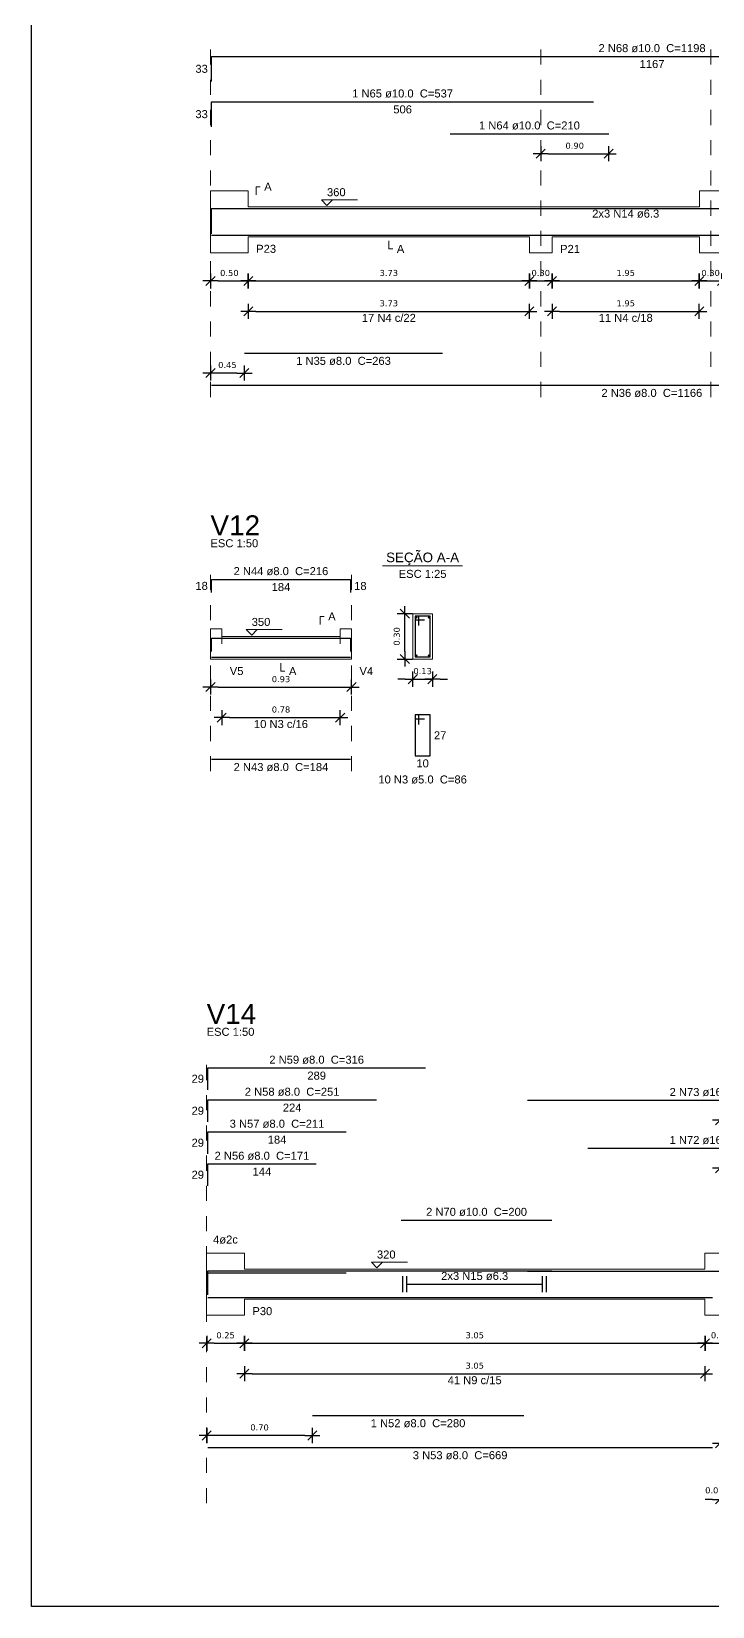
# Model space of a CAD drawing. Extents: x 25 to 1028, y -81 to 176.
# Drawn here: x 784.81 to 789.32, y 58.41 to 68.83 of the extents above; entities that cross this region are included whole.
import ezdxf

# ---------------------------------------------------------------- set-up
doc = ezdxf.new("R2010")
doc.units = 0
doc.header["$LTSCALE"] = 0.3
doc.header["$PDSIZE"] = 0.1
doc.linetypes.add('DOT2', pattern=[3.175, 0, -3.175])
doc.layers.get('0').update_dxf_attribs({"linetype": 'CONTINUOUS'})
doc.layers.get('Defpoints').update_dxf_attribs({"linetype": 'CONTINUOUS'})
doc.layers.add('ARQ-CTA-1_025', color=1, linetype='CONTINUOUS')
for name, color, linetype, lineweight in [('DT-Barras na forma', 2, 'CONTINUOUS', 30), ('DT-Barras no corte', 5, 'CONTINUOUS', 5), ('DT-Barras rebatidas', 2, 'CONTINUOUS', 30), ('DT-Forma', 5, 'CONTINUOUS', 5), ('DT-Pontilhado', 9, 'DOT2', 5), ('DT-Textos', 7, 'CONTINUOUS', 5), ('DT-Título', 3, 'CONTINUOUS', 20)]:
    doc.layers.add(name, color=color, linetype=linetype, lineweight=lineweight)
doc.layers.add('VPort', color=45, linetype='CONTINUOUS', plot=False)
doc.styles.add('Arial', font='arial.ttf')
doc.styles.add('FNDE Texto Cota 0025', font='verdana.ttf', dxfattribs={"height": 0.04})
doc.dimstyles.new('Copy of FNDE 1-0025', dxfattribs={"dimscale": 5, "dimtxt": 0.04, "dimasz": 0.01, "dimexe": 0.15, "dimexo": 0.15, "dimgap": 0.005, "dimtad": 1, "dimlfac": 2, "dimzin": 1, "dimdsep": 46, "dimtxsty": 'FNDE Texto Cota 0025', "dimblk": 'tic', "dimcen": 0.015, "dimdle": 0.15, "dimse1": 1, "dimse2": 1, "dimclrd": 251, "dimclre": 251, "dimclrt": 256, "dimaunit": 1, "dimadec": 3, "dimazin": 0, "dimtfac": 1, "dimtix": 1, "dimtmove": 2, "dimatfit": 3, "dimfxl": 0.15, "dimtvp": 1, "dimtolj": 1, "dimtzin": 0, "dimarcsym": 0})
doc.dimstyles.new('FNDE 1-0025', dxfattribs={"dimscale": 5, "dimtxt": 0.04, "dimasz": 0.01, "dimexe": 0.15, "dimexo": 0.15, "dimgap": 0.005, "dimtad": 1, "dimzin": 1, "dimdsep": 46, "dimtxsty": 'FNDE Texto Cota 0025', "dimblk": 'tic', "dimcen": 0.015, "dimdle": 0.15, "dimse1": 1, "dimse2": 1, "dimclrd": 251, "dimclre": 251, "dimclrt": 256, "dimaunit": 1, "dimadec": 3, "dimazin": 0, "dimtfac": 1, "dimtix": 1, "dimtmove": 2, "dimatfit": 3, "dimfxl": 0.15, "dimtvp": 1, "dimtolj": 1, "dimtzin": 0, "dimarcsym": 0})

# ---------------------------------------------------------------- blocks, each defined once
blk = doc.blocks.new('tic')
at = {"color": 251}
for p, q in [((-1, 0), (1, 0)), ((0, -1), (0, 1))]:
    blk.add_line(p, q, dxfattribs=at)
blk.add_line((-0.6, -0.6), (0.6, 0.6))
blk = doc.blocks.new('*D536')
at = {"layer": 'ARQ-CTA-1_025', "color": 251, "lineweight": -2}
blk.add_line((786.045, 67.181), (786.195, 67.181), dxfattribs=at)
at = {"layer": 'Defpoints', "color": 0}
for p in [(785.995, 67.314), (786.245, 67.314), (786.245, 67.181)]:
    blk.add_point(p, dxfattribs=at)
at = {"layer": 'ARQ-CTA-1_025', "color": 251, "lineweight": -2, "xscale": 0.05, "yscale": 0.05, "zscale": 0.05, "rotation": 180}
blk.add_blockref('tic', (785.995, 67.181), dxfattribs=at)
at = {"layer": 'ARQ-CTA-1_025', "color": 251, "lineweight": -2, "xscale": 0.05, "yscale": 0.05, "zscale": 0.05}
blk.add_blockref('tic', (786.245, 67.181), dxfattribs=at)
at = {"layer": 'ARQ-CTA-1_025', "insert": (786.12, 67.234), "char_height": 0.04, "attachment_point": 5, "style": 'FNDE Texto Cota 0025'}
blk.add_mtext('\\A1;0.50', dxfattribs=at)
blk = doc.blocks.new('*D537')
at = {"layer": 'ARQ-CTA-1_025', "color": 251, "lineweight": -2}
blk.add_line((786.295, 67.181), (788.057, 67.181), dxfattribs=at)
at = {"layer": 'Defpoints', "color": 0}
for p in [(786.245, 67.314), (788.107, 67.314), (788.107, 67.181)]:
    blk.add_point(p, dxfattribs=at)
at = {"layer": 'ARQ-CTA-1_025', "color": 251, "lineweight": -2, "xscale": 0.05, "yscale": 0.05, "zscale": 0.05, "rotation": 180}
blk.add_blockref('tic', (786.245, 67.181), dxfattribs=at)
at = {"layer": 'ARQ-CTA-1_025', "color": 251, "lineweight": -2, "xscale": 0.05, "yscale": 0.05, "zscale": 0.05}
blk.add_blockref('tic', (788.107, 67.181), dxfattribs=at)
at = {"layer": 'ARQ-CTA-1_025', "insert": (787.176, 67.234), "char_height": 0.04, "attachment_point": 5, "style": 'FNDE Texto Cota 0025'}
blk.add_mtext('\\A1;3.73', dxfattribs=at)
blk = doc.blocks.new('*D538')
at = {"layer": 'ARQ-CTA-1_025', "color": 251, "lineweight": -2}
blk.add_line((788.157, 67.181), (788.207, 67.181), dxfattribs=at)
at = {"layer": 'Defpoints', "color": 0}
for p in [(788.107, 67.314), (788.257, 67.314), (788.257, 67.181)]:
    blk.add_point(p, dxfattribs=at)
at = {"layer": 'ARQ-CTA-1_025', "color": 251, "lineweight": -2, "xscale": 0.05, "yscale": 0.05, "zscale": 0.05, "rotation": 180}
blk.add_blockref('tic', (788.107, 67.181), dxfattribs=at)
at = {"layer": 'ARQ-CTA-1_025', "color": 251, "lineweight": -2, "xscale": 0.05, "yscale": 0.05, "zscale": 0.05}
blk.add_blockref('tic', (788.257, 67.181), dxfattribs=at)
at = {"layer": 'ARQ-CTA-1_025', "insert": (788.182, 67.234), "char_height": 0.04, "attachment_point": 5, "style": 'FNDE Texto Cota 0025'}
blk.add_mtext('\\A1;0.30', dxfattribs=at)
blk = doc.blocks.new('*D539')
at = {"layer": 'ARQ-CTA-1_025', "color": 251, "lineweight": -2}
blk.add_line((788.307, 67.181), (789.182, 67.181), dxfattribs=at)
at = {"layer": 'Defpoints', "color": 0}
for p in [(788.257, 67.314), (789.232, 67.314), (789.232, 67.181)]:
    blk.add_point(p, dxfattribs=at)
at = {"layer": 'ARQ-CTA-1_025', "color": 251, "lineweight": -2, "xscale": 0.05, "yscale": 0.05, "zscale": 0.05, "rotation": 180}
blk.add_blockref('tic', (788.257, 67.181), dxfattribs=at)
at = {"layer": 'ARQ-CTA-1_025', "color": 251, "lineweight": -2, "xscale": 0.05, "yscale": 0.05, "zscale": 0.05}
blk.add_blockref('tic', (789.232, 67.181), dxfattribs=at)
at = {"layer": 'ARQ-CTA-1_025', "insert": (788.745, 67.234), "char_height": 0.04, "attachment_point": 5, "style": 'FNDE Texto Cota 0025'}
blk.add_mtext('\\A1;1.95', dxfattribs=at)
blk = doc.blocks.new('*D540')
at = {"layer": 'ARQ-CTA-1_025', "color": 251, "lineweight": -2}
blk.add_line((789.282, 67.181), (789.332, 67.181), dxfattribs=at)
at = {"layer": 'Defpoints', "color": 0}
for p in [(789.232, 67.314), (789.382, 67.314), (789.382, 67.181)]:
    blk.add_point(p, dxfattribs=at)
at = {"layer": 'ARQ-CTA-1_025', "color": 251, "lineweight": -2, "xscale": 0.05, "yscale": 0.05, "zscale": 0.05, "rotation": 180}
blk.add_blockref('tic', (789.232, 67.181), dxfattribs=at)
at = {"layer": 'ARQ-CTA-1_025', "color": 251, "lineweight": -2, "xscale": 0.05, "yscale": 0.05, "zscale": 0.05}
blk.add_blockref('tic', (789.382, 67.181), dxfattribs=at)
at = {"layer": 'ARQ-CTA-1_025', "insert": (789.307, 67.234), "char_height": 0.04, "attachment_point": 5, "style": 'FNDE Texto Cota 0025'}
blk.add_mtext('\\A1;0.30', dxfattribs=at)
blk = doc.blocks.new('*D551')
at = {"layer": 'ARQ-CTA-1_025', "color": 251, "lineweight": -2}
blk.add_line((786.17, 66.572), (786.045, 66.572), dxfattribs=at)
at = {"layer": 'Defpoints', "color": 0}
for p in [(785.995, 66.704), (786.22, 66.704), (785.995, 66.572)]:
    blk.add_point(p, dxfattribs=at)
at = {"layer": 'ARQ-CTA-1_025', "color": 251, "lineweight": -2, "xscale": 0.05, "yscale": 0.05, "zscale": 0.05, "rotation": 180}
blk.add_blockref('tic', (785.995, 66.572), dxfattribs=at)
at = {"layer": 'ARQ-CTA-1_025', "color": 251, "lineweight": -2, "xscale": 0.05, "yscale": 0.05, "zscale": 0.05}
blk.add_blockref('tic', (786.22, 66.572), dxfattribs=at)
at = {"layer": 'ARQ-CTA-1_025', "insert": (786.107, 66.625), "char_height": 0.04, "attachment_point": 5, "style": 'FNDE Texto Cota 0025'}
blk.add_mtext('\\A1;0.45', dxfattribs=at)
blk = doc.blocks.new('*D552')
at = {"layer": 'ARQ-CTA-1_025', "color": 251, "lineweight": -2}
blk.add_line((788.232, 68.023), (788.582, 68.023), dxfattribs=at)
at = {"layer": 'Defpoints', "color": 0}
for p in [(788.182, 68.156), (788.632, 68.156), (788.632, 68.023)]:
    blk.add_point(p, dxfattribs=at)
at = {"layer": 'ARQ-CTA-1_025', "color": 251, "lineweight": -2, "xscale": 0.05, "yscale": 0.05, "zscale": 0.05, "rotation": 180}
blk.add_blockref('tic', (788.182, 68.023), dxfattribs=at)
at = {"layer": 'ARQ-CTA-1_025', "color": 251, "lineweight": -2, "xscale": 0.05, "yscale": 0.05, "zscale": 0.05}
blk.add_blockref('tic', (788.632, 68.023), dxfattribs=at)
at = {"layer": 'ARQ-CTA-1_025', "insert": (788.407, 68.076), "char_height": 0.04, "attachment_point": 5, "style": 'FNDE Texto Cota 0025'}
blk.add_mtext('\\A1;0.90', dxfattribs=at)
blk = doc.blocks.new('*D556')
at = {"layer": 'ARQ-CTA-1_025', "color": 251, "lineweight": -2}
blk.add_line((786.295, 66.98), (788.057, 66.98), dxfattribs=at)
at = {"layer": 'Defpoints', "color": 0}
for p in [(786.245, 67.113), (788.107, 67.113), (788.107, 66.98)]:
    blk.add_point(p, dxfattribs=at)
at = {"layer": 'ARQ-CTA-1_025', "color": 251, "lineweight": -2, "xscale": 0.05, "yscale": 0.05, "zscale": 0.05, "rotation": 180}
blk.add_blockref('tic', (786.245, 66.98), dxfattribs=at)
at = {"layer": 'ARQ-CTA-1_025', "color": 251, "lineweight": -2, "xscale": 0.05, "yscale": 0.05, "zscale": 0.05}
blk.add_blockref('tic', (788.107, 66.98), dxfattribs=at)
at = {"layer": 'ARQ-CTA-1_025', "insert": (787.176, 67.033), "char_height": 0.04, "attachment_point": 5, "style": 'FNDE Texto Cota 0025'}
blk.add_mtext('\\A1;3.73', dxfattribs=at)
blk = doc.blocks.new('*D557')
at = {"layer": 'ARQ-CTA-1_025', "color": 251, "lineweight": -2}
blk.add_line((788.307, 66.98), (789.182, 66.98), dxfattribs=at)
at = {"layer": 'Defpoints', "color": 0}
for p in [(788.257, 67.113), (789.232, 67.113), (789.232, 66.98)]:
    blk.add_point(p, dxfattribs=at)
at = {"layer": 'ARQ-CTA-1_025', "color": 251, "lineweight": -2, "xscale": 0.05, "yscale": 0.05, "zscale": 0.05, "rotation": 180}
blk.add_blockref('tic', (788.257, 66.98), dxfattribs=at)
at = {"layer": 'ARQ-CTA-1_025', "color": 251, "lineweight": -2, "xscale": 0.05, "yscale": 0.05, "zscale": 0.05}
blk.add_blockref('tic', (789.232, 66.98), dxfattribs=at)
at = {"layer": 'ARQ-CTA-1_025', "insert": (788.745, 67.033), "char_height": 0.04, "attachment_point": 5, "style": 'FNDE Texto Cota 0025'}
blk.add_mtext('\\A1;1.95', dxfattribs=at)
blk = doc.blocks.new('*D579')
at = {"layer": 'ARQ-CTA-1_025', "color": 251, "lineweight": -2}
blk.add_line((786.045, 64.494), (786.879, 64.494), dxfattribs=at)
at = {"layer": 'Defpoints', "color": 0}
for p in [(785.995, 64.626), (786.929, 64.626), (786.929, 64.494)]:
    blk.add_point(p, dxfattribs=at)
at = {"layer": 'ARQ-CTA-1_025', "color": 251, "lineweight": -2, "xscale": 0.05, "yscale": 0.05, "zscale": 0.05, "rotation": 180}
blk.add_blockref('tic', (785.995, 64.494), dxfattribs=at)
at = {"layer": 'ARQ-CTA-1_025', "color": 251, "lineweight": -2, "xscale": 0.05, "yscale": 0.05, "zscale": 0.05}
blk.add_blockref('tic', (786.929, 64.494), dxfattribs=at)
at = {"layer": 'ARQ-CTA-1_025', "insert": (786.462, 64.546), "char_height": 0.04, "attachment_point": 5, "style": 'FNDE Texto Cota 0025'}
blk.add_mtext('\\A1;0.93', dxfattribs=at)
blk = doc.blocks.new('*D580')
at = {"layer": 'ARQ-CTA-1_025', "color": 251, "lineweight": -2}
blk.add_line((787.282, 64.729), (787.282, 64.929), dxfattribs=at)
at = {"layer": 'Defpoints', "color": 0}
for p in [(787.282, 64.979), (787.335, 64.979), (787.335, 64.679)]:
    blk.add_point(p, dxfattribs=at)
at = {"layer": 'ARQ-CTA-1_025', "color": 251, "lineweight": -2, "xscale": 0.05, "yscale": 0.05, "zscale": 0.05}
for p, rotation in [((787.282, 64.979), 90), ((787.282, 64.679), 270)]:
    blk.add_blockref('tic', p, dxfattribs=dict(at, rotation=rotation))
at = {"layer": 'ARQ-CTA-1_025', "insert": (787.229, 64.829), "char_height": 0.04, "attachment_point": 5, "rotation": 90, "style": 'FNDE Texto Cota 0025'}
blk.add_mtext('\\A1;0.30', dxfattribs=at)
blk = doc.blocks.new('*D581')
at = {"layer": 'ARQ-CTA-1_025', "color": 251, "lineweight": -2}
for p, q in [((787.285, 64.546), (787.235, 64.546)), ((787.335, 64.546), (787.465, 64.546)), ((787.515, 64.546), (787.565, 64.546))]:
    blk.add_line(p, q, dxfattribs=at)
at = {"layer": 'Defpoints', "color": 0}
for p in [(787.335, 64.679), (787.465, 64.679), (787.465, 64.546)]:
    blk.add_point(p, dxfattribs=at)
at = {"layer": 'ARQ-CTA-1_025', "color": 251, "lineweight": -2, "xscale": 0.05, "yscale": 0.05, "zscale": 0.05}
blk.add_blockref('tic', (787.335, 64.546), dxfattribs=at)
at = {"layer": 'ARQ-CTA-1_025', "color": 251, "lineweight": -2, "xscale": 0.05, "yscale": 0.05, "zscale": 0.05, "rotation": 180}
blk.add_blockref('tic', (787.465, 64.546), dxfattribs=at)
at = {"layer": 'ARQ-CTA-1_025', "insert": (787.4, 64.599), "char_height": 0.04, "attachment_point": 5, "style": 'FNDE Texto Cota 0025'}
blk.add_mtext('\\A1;0.13', dxfattribs=at)
blk = doc.blocks.new('*D582')
at = {"layer": 'ARQ-CTA-1_025', "color": 251, "lineweight": -2}
blk.add_line((786.12, 64.292), (786.804, 64.292), dxfattribs=at)
at = {"layer": 'Defpoints', "color": 0}
for p in [(786.07, 64.425), (786.854, 64.425), (786.854, 64.292)]:
    blk.add_point(p, dxfattribs=at)
at = {"layer": 'ARQ-CTA-1_025', "color": 251, "lineweight": -2, "xscale": 0.05, "yscale": 0.05, "zscale": 0.05, "rotation": 180}
blk.add_blockref('tic', (786.07, 64.292), dxfattribs=at)
at = {"layer": 'ARQ-CTA-1_025', "color": 251, "lineweight": -2, "xscale": 0.05, "yscale": 0.05, "zscale": 0.05}
blk.add_blockref('tic', (786.854, 64.292), dxfattribs=at)
at = {"layer": 'ARQ-CTA-1_025', "insert": (786.462, 64.345), "char_height": 0.04, "attachment_point": 5, "style": 'FNDE Texto Cota 0025'}
blk.add_mtext('\\A1;0.78', dxfattribs=at)
blk = doc.blocks.new('*D599')
at = {"layer": 'ARQ-CTA-1_025', "color": 251, "lineweight": -2}
blk.add_line((786.02, 60.151), (786.17, 60.151), dxfattribs=at)
at = {"layer": 'Defpoints', "color": 0}
for p in [(785.97, 60.284), (786.22, 60.284), (786.22, 60.151)]:
    blk.add_point(p, dxfattribs=at)
at = {"layer": 'ARQ-CTA-1_025', "color": 251, "lineweight": -2, "xscale": 0.05, "yscale": 0.05, "zscale": 0.05, "rotation": 180}
blk.add_blockref('tic', (785.97, 60.151), dxfattribs=at)
at = {"layer": 'ARQ-CTA-1_025', "color": 251, "lineweight": -2, "xscale": 0.05, "yscale": 0.05, "zscale": 0.05}
blk.add_blockref('tic', (786.22, 60.151), dxfattribs=at)
at = {"layer": 'ARQ-CTA-1_025', "insert": (786.095, 60.204), "char_height": 0.04, "attachment_point": 5, "style": 'FNDE Texto Cota 0025'}
blk.add_mtext('\\A1;0.25', dxfattribs=at)
blk = doc.blocks.new('*D600')
at = {"layer": 'ARQ-CTA-1_025', "color": 251, "lineweight": -2}
blk.add_line((786.27, 60.151), (789.22, 60.151), dxfattribs=at)
at = {"layer": 'Defpoints', "color": 0}
for p in [(786.22, 60.284), (789.27, 60.284), (789.27, 60.151)]:
    blk.add_point(p, dxfattribs=at)
at = {"layer": 'ARQ-CTA-1_025', "color": 251, "lineweight": -2, "xscale": 0.05, "yscale": 0.05, "zscale": 0.05, "rotation": 180}
blk.add_blockref('tic', (786.22, 60.151), dxfattribs=at)
at = {"layer": 'ARQ-CTA-1_025', "color": 251, "lineweight": -2, "xscale": 0.05, "yscale": 0.05, "zscale": 0.05}
blk.add_blockref('tic', (789.27, 60.151), dxfattribs=at)
at = {"layer": 'ARQ-CTA-1_025', "insert": (787.745, 60.204), "char_height": 0.04, "attachment_point": 5, "style": 'FNDE Texto Cota 0025'}
blk.add_mtext('\\A1;3.05', dxfattribs=at)
blk = doc.blocks.new('*D601')
at = {"layer": 'ARQ-CTA-1_025', "color": 251, "lineweight": -2}
blk.add_line((789.32, 60.151), (789.42, 60.151), dxfattribs=at)
at = {"layer": 'Defpoints', "color": 0}
for p in [(789.27, 60.284), (789.47, 60.284), (789.47, 60.151)]:
    blk.add_point(p, dxfattribs=at)
at = {"layer": 'ARQ-CTA-1_025', "color": 251, "lineweight": -2, "xscale": 0.05, "yscale": 0.05, "zscale": 0.05, "rotation": 180}
blk.add_blockref('tic', (789.27, 60.151), dxfattribs=at)
at = {"layer": 'ARQ-CTA-1_025', "color": 251, "lineweight": -2, "xscale": 0.05, "yscale": 0.05, "zscale": 0.05}
blk.add_blockref('tic', (789.47, 60.151), dxfattribs=at)
at = {"layer": 'ARQ-CTA-1_025', "insert": (789.37, 60.204), "char_height": 0.04, "attachment_point": 5, "style": 'FNDE Texto Cota 0025'}
blk.add_mtext('\\A1;0.20', dxfattribs=at)
blk = doc.blocks.new('*D606')
at = {"layer": 'ARQ-CTA-1_025', "color": 251, "lineweight": -2}
blk.add_line((786.62, 59.541), (786.02, 59.541), dxfattribs=at)
at = {"layer": 'Defpoints', "color": 0}
for p in [(785.97, 59.674), (786.67, 59.674), (785.97, 59.541)]:
    blk.add_point(p, dxfattribs=at)
at = {"layer": 'ARQ-CTA-1_025', "color": 251, "lineweight": -2, "xscale": 0.05, "yscale": 0.05, "zscale": 0.05, "rotation": 180}
blk.add_blockref('tic', (785.97, 59.541), dxfattribs=at)
at = {"layer": 'ARQ-CTA-1_025', "color": 251, "lineweight": -2, "xscale": 0.05, "yscale": 0.05, "zscale": 0.05}
blk.add_blockref('tic', (786.67, 59.541), dxfattribs=at)
at = {"layer": 'ARQ-CTA-1_025', "insert": (786.32, 59.594), "char_height": 0.04, "attachment_point": 5, "style": 'FNDE Texto Cota 0025'}
blk.add_mtext('\\A1;0.70', dxfattribs=at)
blk = doc.blocks.new('*D607')
at = {"layer": 'ARQ-CTA-1_025', "color": 251, "lineweight": -2}
blk.add_line((790.195, 59.489), (789.42, 59.489), dxfattribs=at)
at = {"layer": 'Defpoints', "color": 0}
for p in [(789.37, 59.621), (790.245, 59.621), (789.37, 59.489)]:
    blk.add_point(p, dxfattribs=at)
at = {"layer": 'ARQ-CTA-1_025', "color": 251, "lineweight": -2, "xscale": 0.05, "yscale": 0.05, "zscale": 0.05, "rotation": 180}
blk.add_blockref('tic', (789.37, 59.489), dxfattribs=at)
at = {"layer": 'ARQ-CTA-1_025', "color": 251, "lineweight": -2, "xscale": 0.05, "yscale": 0.05, "zscale": 0.05}
blk.add_blockref('tic', (790.245, 59.489), dxfattribs=at)
at = {"layer": 'ARQ-CTA-1_025', "insert": (789.807, 59.541), "char_height": 0.04, "attachment_point": 5, "style": 'FNDE Texto Cota 0025'}
blk.add_mtext('\\A1;0.88', dxfattribs=at)
blk = doc.blocks.new('*D608')
at = {"layer": 'ARQ-CTA-1_025', "color": 251, "lineweight": -2}
for p, q in [((789.32, 59.118), (789.27, 59.118)), ((789.42, 59.118), (789.37, 59.118)), ((789.47, 59.118), (789.52, 59.118))]:
    blk.add_line(p, q, dxfattribs=at)
at = {"layer": 'Defpoints', "color": 0}
for p in [(789.37, 59.25), (789.42, 59.25), (789.37, 59.118)]:
    blk.add_point(p, dxfattribs=at)
at = {"layer": 'ARQ-CTA-1_025', "color": 251, "lineweight": -2, "xscale": 0.05, "yscale": 0.05, "zscale": 0.05}
blk.add_blockref('tic', (789.37, 59.118), dxfattribs=at)
at = {"layer": 'ARQ-CTA-1_025', "color": 251, "lineweight": -2, "xscale": 0.05, "yscale": 0.05, "zscale": 0.05, "rotation": 180}
blk.add_blockref('tic', (789.42, 59.118), dxfattribs=at)
at = {"layer": 'ARQ-CTA-1_025', "insert": (789.332, 59.178), "char_height": 0.04, "attachment_point": 5, "style": 'FNDE Texto Cota 0025'}
blk.add_mtext('\\A1;0.05', dxfattribs=at)
blk = doc.blocks.new('*D610')
at = {"layer": 'ARQ-CTA-1_025', "color": 251, "lineweight": -2}
blk.add_line((789.42, 61.31), (790.195, 61.31), dxfattribs=at)
at = {"layer": 'Defpoints', "color": 0}
for p in [(789.37, 61.442), (790.245, 61.442), (790.245, 61.31)]:
    blk.add_point(p, dxfattribs=at)
at = {"layer": 'ARQ-CTA-1_025', "color": 251, "lineweight": -2, "xscale": 0.05, "yscale": 0.05, "zscale": 0.05, "rotation": 180}
blk.add_blockref('tic', (789.37, 61.31), dxfattribs=at)
at = {"layer": 'ARQ-CTA-1_025', "color": 251, "lineweight": -2, "xscale": 0.05, "yscale": 0.05, "zscale": 0.05}
blk.add_blockref('tic', (790.245, 61.31), dxfattribs=at)
at = {"layer": 'ARQ-CTA-1_025', "insert": (789.807, 61.363), "char_height": 0.04, "attachment_point": 5, "style": 'FNDE Texto Cota 0025'}
blk.add_mtext('\\A1;0.88', dxfattribs=at)
blk = doc.blocks.new('*D611')
at = {"layer": 'ARQ-CTA-1_025', "color": 251, "lineweight": -2}
blk.add_line((789.42, 61.627), (790.595, 61.627), dxfattribs=at)
at = {"layer": 'Defpoints', "color": 0}
for p in [(789.37, 61.76), (790.645, 61.76), (790.645, 61.627)]:
    blk.add_point(p, dxfattribs=at)
at = {"layer": 'ARQ-CTA-1_025', "color": 251, "lineweight": -2, "xscale": 0.05, "yscale": 0.05, "zscale": 0.05, "rotation": 180}
blk.add_blockref('tic', (789.37, 61.627), dxfattribs=at)
at = {"layer": 'ARQ-CTA-1_025', "color": 251, "lineweight": -2, "xscale": 0.05, "yscale": 0.05, "zscale": 0.05}
blk.add_blockref('tic', (790.645, 61.627), dxfattribs=at)
at = {"layer": 'ARQ-CTA-1_025', "insert": (790.007, 61.68), "char_height": 0.04, "attachment_point": 5, "style": 'FNDE Texto Cota 0025'}
blk.add_mtext('\\A1;1.28', dxfattribs=at)
blk = doc.blocks.new('*D614')
at = {"layer": 'ARQ-CTA-1_025', "color": 251, "lineweight": -2}
blk.add_line((786.27, 59.95), (789.22, 59.95), dxfattribs=at)
at = {"layer": 'Defpoints', "color": 0}
for p in [(786.22, 60.083), (789.27, 60.083), (789.27, 59.95)]:
    blk.add_point(p, dxfattribs=at)
at = {"layer": 'ARQ-CTA-1_025', "color": 251, "lineweight": -2, "xscale": 0.05, "yscale": 0.05, "zscale": 0.05, "rotation": 180}
blk.add_blockref('tic', (786.22, 59.95), dxfattribs=at)
at = {"layer": 'ARQ-CTA-1_025', "color": 251, "lineweight": -2, "xscale": 0.05, "yscale": 0.05, "zscale": 0.05}
blk.add_blockref('tic', (789.27, 59.95), dxfattribs=at)
at = {"layer": 'ARQ-CTA-1_025', "insert": (787.745, 60.003), "char_height": 0.04, "attachment_point": 5, "style": 'FNDE Texto Cota 0025'}
blk.add_mtext('\\A1;3.05', dxfattribs=at)

msp = doc.modelspace()

# ---------------------------------------------------------------- linework, layer by layer
at = {"layer": 'DT-Barras na forma'}
for p, q in [((787.3748526, 64.96385809), (787.3498526, 64.96385808)), ((787.3498526, 64.96385808), (787.3498526, 64.69385808)), ((787.44985269, 64.96385808), (787.34985269, 64.96385805)), ((787.34985269, 64.96385805), (787.34985269, 64.93885805)), ((787.34985269, 64.93885805), (787.41235269, 64.93885805)), ((787.37485258, 64.90135809), (787.3748526, 64.96385809)), ((787.4498526, 64.69385808), (787.44985269, 64.96385808)), ((787.3498526, 64.69385808), (787.4498526, 64.69385808)), ((787.26807258, 60.4896314), (787.26807258, 60.5955314)), ((787.29454758, 60.4896314), (787.29454758, 60.5955314)), ((788.19469758, 60.4896314), (788.19469758, 60.5955314)), ((788.22117258, 60.4896314), (788.22117258, 60.5955314)), ((787.29454758, 60.5425814), (788.19469758, 60.5425814))]:
    msp.add_line(p, q, dxfattribs=at)
for points in [[(786.00239258, 67.49380974), (786.00239258, 67.66013749), (788.53239258, 67.66013749)], [(786.00239258, 67.49380974), (786.00239258, 67.66013749), (791.83606483, 67.66013749)], [(787.58239258, 67.66013749), (788.63239258, 67.66013749)], [(786.00239258, 67.48463749), (791.83306658, 67.48463749)], [(786.21989258, 67.48463749), (787.53239258, 67.48463749)], [(786.00239258, 64.72917934), (786.00239258, 64.81685809), (786.92139258, 64.81685809), (786.92139258, 64.72917934)], [(786.00239258, 64.69085809), (786.92139258, 64.69085809)], [(785.97712258, 60.48637165), (785.97712258, 60.6305814), (786.89462258, 60.6305814)], [(785.97712258, 60.48637165), (785.97712258, 60.6305814), (787.09462258, 60.6305814)], [(785.97712258, 60.48637165), (785.97712258, 60.6305814), (787.41962258, 60.6305814)], [(785.97712258, 60.47237165), (785.97712258, 60.6165814), (786.69462258, 60.6165814)], [(785.97712258, 60.47237165), (785.97712258, 60.6165814), (786.89462258, 60.6165814)], [(787.25818608, 60.6300814), (788.25605908, 60.6300814)], [(788.09462258, 60.6285814), (790.64462258, 60.6285814)], [(788.49462258, 60.6285814), (790.24462258, 60.6285814)], [(785.97712258, 60.4545814), (789.31962258, 60.4545814)], [(786.66962258, 60.4545814), (788.06962258, 60.4545814)]]:
    msp.add_lwpolyline(points, dxfattribs=at)
at = {"layer": 'DT-Barras no corte'}
for centre in [(787.35885258, 64.95485809), (787.44085258, 64.95485809), (787.35885258, 64.70285809), (787.44085258, 64.70285809)]:
    msp.add_circle(centre, 0.004, dxfattribs=at)
at = {"layer": 'DT-Barras rebatidas'}
for p, q in [((786.00239258, 68.50130974), (786.00239263, 68.66763748)), ((786.00239263, 68.66763748), (791.8360649, 68.66763748)), ((786.00239258, 68.20125974), (786.00239263, 68.36758748)), ((786.00239263, 68.36758748), (788.53239263, 68.36758748)), ((787.58239258, 68.15578749), (788.63239258, 68.15578749)), ((786.21989258, 66.70392749), (787.53239258, 66.70392749)), ((786.00239258, 66.49212749), (791.8330666, 66.49212749)), ((786.00239258, 65.11892934), (786.00239261, 65.2066081)), ((786.00239261, 65.2066081), (786.92139261, 65.2066081)), ((786.92139261, 65.2066081), (786.92139261, 65.11892934)), ((787.3748526, 64.30968309), (787.3498526, 64.30968308)), ((787.3498526, 64.30968308), (787.3498526, 64.03968308)), ((787.44985269, 64.30968308), (787.34985269, 64.30968305)), ((787.34985269, 64.30968305), (787.34985269, 64.28468305)), ((787.37485258, 64.24718309), (787.3748526, 64.30968309)), ((787.4498526, 64.03968308), (787.44985269, 64.30968308)), ((787.34985269, 64.28468305), (787.41235269, 64.28468305)), ((786.00239258, 64.01604809), (786.92139258, 64.01604809)), ((787.3498526, 64.03968308), (787.4498526, 64.03968308)), ((785.97712258, 61.82922165), (785.97712262, 61.9734314)), ((785.97712262, 61.9734314), (787.41962262, 61.9734314)), ((785.97712258, 61.61742165), (785.97712262, 61.7616314)), ((785.97712262, 61.7616314), (787.09462262, 61.7616314)), ((788.09462258, 61.7596314), (790.64462258, 61.7596314)), ((785.97712258, 61.40562165), (785.97712262, 61.5498314)), ((785.97712262, 61.5498314), (786.89462262, 61.5498314)), ((788.49462258, 61.4419314), (790.24462258, 61.4419314)), ((785.97712258, 61.19382165), (785.97712262, 61.3380314)), ((785.97712262, 61.3380314), (786.69462262, 61.3380314)), ((787.25818608, 60.9668814), (788.25605901, 60.9668814)), ((786.66962258, 59.6738714), (788.06962261, 59.6738714)), ((785.97712258, 59.4620714), (789.3196226, 59.4620714))]:
    msp.add_line(p, q, dxfattribs=at)
at = {"layer": 'DT-Forma'}
for p, q in [((785.99489258, 67.67263749), (785.99489258, 67.77853749)), ((785.99489258, 67.77853749), (786.24489258, 67.77853749)), ((786.24489258, 67.77853749), (786.24489258, 67.67263749)), ((789.23239258, 67.67263749), (789.23239258, 67.77853749)), ((789.23239258, 67.77853749), (789.38239258, 67.77853749)), ((786.24489258, 67.67263749), (788.10739258, 67.67263749)), ((788.10739258, 67.67263749), (788.25739258, 67.67263749)), ((788.25739258, 67.67263749), (789.23239258, 67.67263749)), ((785.99489258, 67.47263749), (785.99489258, 67.36673749)), ((786.24489258, 67.36673749), (786.24489258, 67.47263749)), ((786.24489258, 67.47263749), (788.10739258, 67.47263749)), ((788.10739258, 67.47263749), (788.10739258, 67.36673749)), ((788.25739258, 67.36673749), (788.25739258, 67.47263749)), ((788.25739258, 67.47263749), (789.23239258, 67.47263749)), ((789.23239258, 67.47263749), (789.23239258, 67.36673749)), ((785.99489258, 67.36673749), (786.24489258, 67.36673749)), ((788.10739258, 67.36673749), (788.25739258, 67.36673749)), ((789.23239258, 67.36673749), (789.38239258, 67.36673749)), ((787.46485258, 64.97885809), (787.33485258, 64.97885809)), ((787.33485258, 64.97885809), (787.33485258, 64.67885809)), ((787.46485258, 64.67885809), (787.46485258, 64.97885809)), ((785.99489258, 64.82885809), (785.99489258, 64.87885809)), ((785.99489258, 64.87885809), (786.06989258, 64.87885809)), ((786.06989258, 64.87885809), (786.06989258, 64.82885809)), ((786.85389258, 64.82885809), (786.85389258, 64.87885809)), ((786.85389258, 64.87885809), (786.92889258, 64.87885809)), ((786.92889258, 64.87885809), (786.92889258, 64.82885809)), ((786.06989258, 64.82885809), (786.85389258, 64.82885809)), ((785.99489258, 64.67885809), (786.06989258, 64.67885809)), ((786.06989258, 64.67885809), (786.85389258, 64.67885809)), ((786.85389258, 64.67885809), (786.92889258, 64.67885809)), ((787.33485258, 64.67885809), (787.46485258, 64.67885809)), ((785.96962258, 60.6425814), (785.96962258, 60.7484814)), ((785.96962258, 60.7484814), (786.21962258, 60.7484814)), ((786.21962258, 60.7484814), (786.21962258, 60.6425814)), ((789.26962258, 60.6425814), (789.26962258, 60.7484814)), ((789.26962258, 60.7484814), (789.46962258, 60.7484814)), ((786.21962258, 60.6425814), (789.26962258, 60.6425814)), ((785.96962258, 60.4425814), (785.96962258, 60.3366814)), ((786.21962258, 60.3366814), (786.21962258, 60.4425814)), ((786.21962258, 60.4425814), (789.26962258, 60.4425814)), ((789.26962258, 60.4425814), (789.26962258, 60.3366814)), ((785.96962258, 60.3366814), (786.21962258, 60.3366814)), ((789.26962258, 60.3366814), (789.46962258, 60.3366814))]:
    msp.add_line(p, q, dxfattribs=at)
at = {"layer": 'DT-Forma', "linetype": 'Continuous'}
for p, q in [((785.99489258, 67.47263749), (785.99489258, 67.67263749)), ((785.99489258, 64.67885809), (785.99489258, 64.82885809)), ((786.92889258, 64.82885809), (786.92889258, 64.67885809)), ((785.96962258, 60.4425814), (785.96962258, 60.6425814))]:
    msp.add_line(p, q, dxfattribs=at)
at = {"layer": 'DT-Pontilhado', "ltscale": 0.05}
for p, q in [((785.99489258, 66.41270249), (785.99489258, 68.73823749)), ((788.18239258, 66.41270249), (788.18239258, 68.73823749)), ((789.30739258, 66.41270249), (789.30739258, 68.73823749)), ((785.99489258, 63.93662309), (785.99489258, 65.25955809)), ((786.92889258, 63.93662309), (786.92889258, 65.25955809)), ((786.06989258, 64.87885809), (786.06989258, 64.67885809)), ((786.85389258, 64.87885809), (786.85389258, 64.67885809)), ((785.96962258, 59.0928964), (785.96962258, 62.0263814))]:
    msp.add_line(p, q, dxfattribs=at)
at = {"layer": 'DT-Textos'}
msp.add_line((787.13510258, 65.29508309), (787.66460258, 65.29508309), dxfattribs=at)
for points in [[(786.29784258, 67.75206249), (786.29784258, 67.80501249), (786.32431758, 67.80501249)], [(786.80364258, 67.71764499), (786.76657758, 67.68057999), (786.72951258, 67.71764499), (786.96778758, 67.71764499)], [(787.17614258, 67.44616249), (787.17614258, 67.39321249), (787.20261758, 67.39321249)], [(786.72151758, 64.90828309), (786.72151758, 64.96123309), (786.74799258, 64.96123309)], [(786.30509258, 64.87386559), (786.26802758, 64.83680059), (786.23096258, 64.87386559), (786.46923758, 64.87386559)], [(786.46189258, 64.65238309), (786.46189258, 64.59943309), (786.48836758, 64.59943309)], [(787.13462258, 60.6875889), (787.09755758, 60.6505239), (787.06049258, 60.6875889), (787.29876758, 60.6875889)]]:
    msp.add_lwpolyline(points, dxfattribs=at)
at = {"layer": 'VPort'}
msp.add_lwpolyline([(784.80967722, 78.60848918), (808.9966287, 78.60848918), (808.9966287, 58.40938398), (784.80967722, 58.40938398)], close=True, dxfattribs=at)

# ---------------------------------------------------------------- texts
at = {"layer": 'DT-Barras na forma', "color": 7, "char_height": 0.05295, "width": 0.76248, "attachment_point": 8, "line_spacing_factor": 0.9, "style": 'Arial'}
for s, insert in [('2x3 N14 ø6.3', (788.74478758, 67.59911099)), ('2x3 N15 ø6.3', (787.74451758, 60.5690049))]:
    msp.add_mtext(s, dxfattribs=dict(at, insert=insert))
at = {"layer": 'DT-Barras rebatidas', "color": 7, "char_height": 0.05295, "line_spacing_factor": 0.9, "style": 'Arial'}
for s, insert, width, attachment_point in [('2 N68 ø10.0  C=1198', (788.91928758, 68.69411099), 1.20726, 8), ('33', (785.97739942, 68.55799861), 0.22708, 9), ('1167', (788.91922876, 68.64331398), 0.35416, 2), ('1 N65 ø10.0  C=537', (787.26728758, 68.39411099), 1.14372, 8), ('33', (785.97739932, 68.25794861), 0.22708, 9), ('506', (787.26739263, 68.34326398), 0.29062, 2), ('1 N64 ø10.0  C=210', (788.10728758, 68.18236099), 1.14372, 8), ('17 N4 c/22', (787.17614258, 66.90977899), 0.6354, 8), ('11 N4 c/18', (788.74489258, 66.90977899), 0.6354, 8), ('1 N35 ø8.0  C=263', (786.87603758, 66.62461099), 1.08018, 8), ('2 N36 ø8.0  C=1166', (788.91778758, 66.41261099), 1.14372, 8), ('2 N44 ø8.0  C=216', (786.46178758, 65.23318159), 1.08018, 8), ('18', (785.97739942, 65.13629372), 0.22708, 9), ('184', (786.46189261, 65.1822846), 0.29062, 2), ('18', (786.9463922, 65.18924372), 0.22708, 1), ('10 N3 c/16', (786.46189258, 64.22189959), 0.6354, 8), ('27', (787.47485916, 64.20115808), 0.22708, 1), ('10', (787.3998526, 64.01535958), 0.22708, 2), ('2 N43 ø8.0  C=184', (786.46178758, 63.93668159), 1.08018, 8), ('10 N3 ø5.0  C=86', (787.39978758, 63.85443159), 1.01664, 8), ('2 N59 ø8.0  C=316', (786.69826758, 62.0000049), 1.08018, 8), ('29', (785.95212843, 61.87485153), 0.22708, 9), ('289', (786.69837262, 61.9491079), 0.29062, 2), ('2 N58 ø8.0  C=251', (786.53576758, 61.7880049), 1.08018, 8), ('2 N73 ø16.0  C=510', (789.36951758, 61.7860049), 1.14372, 8), ('29', (785.95212836, 61.66305153), 0.22708, 9), ('224', (786.53587262, 61.7373079), 0.29062, 2), ('3 N57 ø8.0  C=211', (786.43576758, 61.5762549), 1.08018, 8), ('29', (785.95212829, 61.45125153), 0.22708, 9), ('184', (786.43587262, 61.5255079), 0.29062, 2), ('1 N72 ø16.0  C=350', (789.36951758, 61.4685049), 1.14372, 8), ('2 N56 ø8.0  C=171', (786.33576758, 61.3645049), 1.08018, 8), ('29', (785.95212823, 61.23945153), 0.22708, 9), ('144', (786.33587262, 61.3137079), 0.29062, 2), ('2 N70 ø10.0  C=200', (787.75701758, 60.9932549), 1.14372, 8), ('41 N9 c/15', (787.74462258, 59.8797229), 0.6354, 8), ('1 N52 ø8.0  C=280', (787.36951758, 59.5945049), 1.08018, 8), ('3 N53 ø8.0  C=669', (787.64826758, 59.3827549), 1.08018, 8)]:
    msp.add_mtext(s, dxfattribs=dict(at, insert=insert, width=width, attachment_point=attachment_point))
at = {"layer": 'DT-Textos', "line_spacing_factor": 0.798, "style": 'Arial'}
for s, insert, char_height, width, attachment_point in [('A', (786.35078758, 67.77861099), 0.05295, 0.06354, 7), ('360', (786.76653758, 67.74136099), 0.05295, 0.19062, 7), ('P23', (786.29778758, 67.36686099), 0.05295, 0.19062, 7), ('A', (787.22903758, 67.36686099), 0.05295, 0.06354, 7), ('P21', (788.31028758, 67.36686099), 0.05295, 0.19062, 7), ('ESC 1:50', (785.99478758, 65.41843159), 0.05295, 0.50832, 7), ('SEÇÃO A-A', (787.39978758, 65.30070809), 0.06354, 0.686232, 8), ('ESC 1:25', (787.39978758, 65.21568159), 0.05295, 0.50832, 8), ('350', (786.26803758, 64.89768159), 0.05295, 0.19062, 7), ('A', (786.77453758, 64.93468159), 0.05295, 0.06354, 7), ('V5', (786.12278758, 64.57293159), 0.05295, 0.12708, 7), ('A', (786.51478758, 64.57293159), 0.05295, 0.06354, 7), ('V4', (786.98178758, 64.57293159), 0.05295, 0.12708, 7), ('ESC 1:50', (785.96951758, 62.1852549), 0.05295, 0.50832, 7), ('4ø2c ', (786.09451758, 60.8100049), 0.05295, 0.3177, 8), ('320', (787.09751758, 60.7115049), 0.05295, 0.19062, 7), ('P30', (786.27251758, 60.3367549), 0.05295, 0.19062, 7)]:
    msp.add_mtext(s, dxfattribs=dict(at, insert=insert, char_height=char_height, width=width, attachment_point=attachment_point))
at = {"layer": 'DT-Título', "char_height": 0.132375, "width": 0.47655, "attachment_point": 7, "line_spacing_factor": 0.798, "style": 'Arial'}
for s, insert in [('V12', (785.99478758, 65.49789184)), ('V14', (785.96951758, 62.26471515))]:
    msp.add_mtext(s, dxfattribs=dict(at, insert=insert))

# ---------------------------------------------------------------- dimensions: what is measured, and where the dimension line sits
at = {"layer": 'ARQ-CTA-1_025'}
for base, p1, p2, dimstyle, picture, middle in [((788.63239258, 68.02341249), (788.18239258, 68.15578749), (788.63239258, 68.15578749), 'Copy of FNDE 1-0025', '*D552', (788.40739258, 68.07636249)), ((786.24489258, 67.18141249), (785.99489258, 67.31378749), (786.24489258, 67.31378749), 'Copy of FNDE 1-0025', '*D536', (786.11989258, 67.23436249)), ((788.1073925776, 67.1814124909), (786.2448925776, 67.3137874909), (788.1073925776, 67.3137874909), 'Copy of FNDE 1-0025', '*D537', (787.1761425776, 67.2343624909)), ((788.25739258, 67.18141249), (788.10739258, 67.31378749), (788.25739258, 67.31378749), 'Copy of FNDE 1-0025', '*D538', (788.18239258, 67.23436249)), ((789.23239258, 67.18141249), (788.25739258, 67.31378749), (789.23239258, 67.31378749), 'Copy of FNDE 1-0025', '*D539', (788.74489258, 67.23436249)), ((789.38239258, 67.18141249), (789.23239258, 67.31378749), (789.38239258, 67.31378749), 'Copy of FNDE 1-0025', '*D540', (789.30739258, 67.23436249)), ((788.1073925776, 66.9802024909), (786.2448925776, 67.1125774909), (788.1073925776, 67.1125774909), 'Copy of FNDE 1-0025', '*D556', (787.1761425776, 67.0331524909)), ((789.23239258, 66.98020249), (788.25739258, 67.11257749), (789.23239258, 67.11257749), 'Copy of FNDE 1-0025', '*D557', (788.74489258, 67.03315249)), ((786.92889258, 64.49353309), (785.99489258, 64.62590809), (786.92889258, 64.62590809), 'FNDE 1-0025', '*D579', (786.46189258, 64.54648309)), ((787.46485258, 64.54648309), (787.33485258, 64.67885809), (787.46485258, 64.67885809), 'FNDE 1-0025', '*D581', (787.39985258, 64.59943309)), ((786.85389258, 64.29232309), (786.06989258, 64.42469809), (786.85389258, 64.42469809), 'FNDE 1-0025', '*D582', (786.46189258, 64.34527309)), ((790.6446225776, 61.6272564041), (789.3696225776, 61.7596314041), (790.6446225776, 61.7596314041), 'FNDE 1-0025', '*D611', (790.0071225776, 61.6802064041)), ((790.2446225776, 61.3095564041), (789.3696225776, 61.4419314041), (790.2446225776, 61.4419314041), 'FNDE 1-0025', '*D610', (789.8071225776, 61.3625064041)), ((786.21962258, 60.1513564), (785.96962258, 60.2837314), (786.21962258, 60.2837314), 'FNDE 1-0025', '*D599', (786.09462258, 60.2043064)), ((789.26962258, 60.1513564), (786.21962258, 60.2837314), (789.26962258, 60.2837314), 'FNDE 1-0025', '*D600', (787.74462258, 60.2043064)), ((789.46962258, 60.1513564), (789.26962258, 60.2837314), (789.46962258, 60.2837314), 'FNDE 1-0025', '*D601', (789.36962258, 60.2043064)), ((789.26962258, 59.9501464), (786.21962258, 60.0825214), (789.26962258, 60.0825214), 'FNDE 1-0025', '*D614', (787.74462258, 60.0030964))]:
    dim = msp.add_linear_dim(base=base, p1=p1, p2=p2, dimstyle=dimstyle, dxfattribs=at)
    dim.commit()
    dim.dimension.update_dxf_attribs({"geometry": picture, "text_midpoint": middle, "dimtype": 160})
for base, p1, p2, angle, dimstyle, picture, middle, dimtype in [((785.99489258, 66.57155249), (786.21989258, 66.70392749), (785.99489258, 66.70392749), 180, 'Copy of FNDE 1-0025', '*D551', (786.10739258, 66.62450249), 161), ((787.28190258, 64.97885809), (787.33485258, 64.67885809), (787.33485258, 64.97885809), 90, 'FNDE 1-0025', '*D580', (787.22895258, 64.82885809), 160), ((785.96962258, 59.5414964), (786.66962258, 59.6738714), (785.96962258, 59.6738714), 180, 'FNDE 1-0025', '*D606', (786.31962258, 59.5944464), 161), ((789.3696225776, 59.4885464041), (790.2446225776, 59.6209214041), (789.3696225776, 59.6209214041), 180, 'FNDE 1-0025', '*D607', (789.8071225776, 59.5414964041), 161), ((789.36962258, 59.1178964), (789.41962258, 59.2502714), (789.36962258, 59.2502714), 180, 'FNDE 1-0025', '*D608', (789.33185408, 59.1778434), 161)]:
    dim = msp.add_linear_dim(base=base, p1=p1, p2=p2, angle=angle, dimstyle=dimstyle, dxfattribs=at)
    dim.commit()
    dim.dimension.update_dxf_attribs({"geometry": picture, "text_midpoint": middle, "dimtype": dimtype})

doc.saveas('drawing.dxf')
